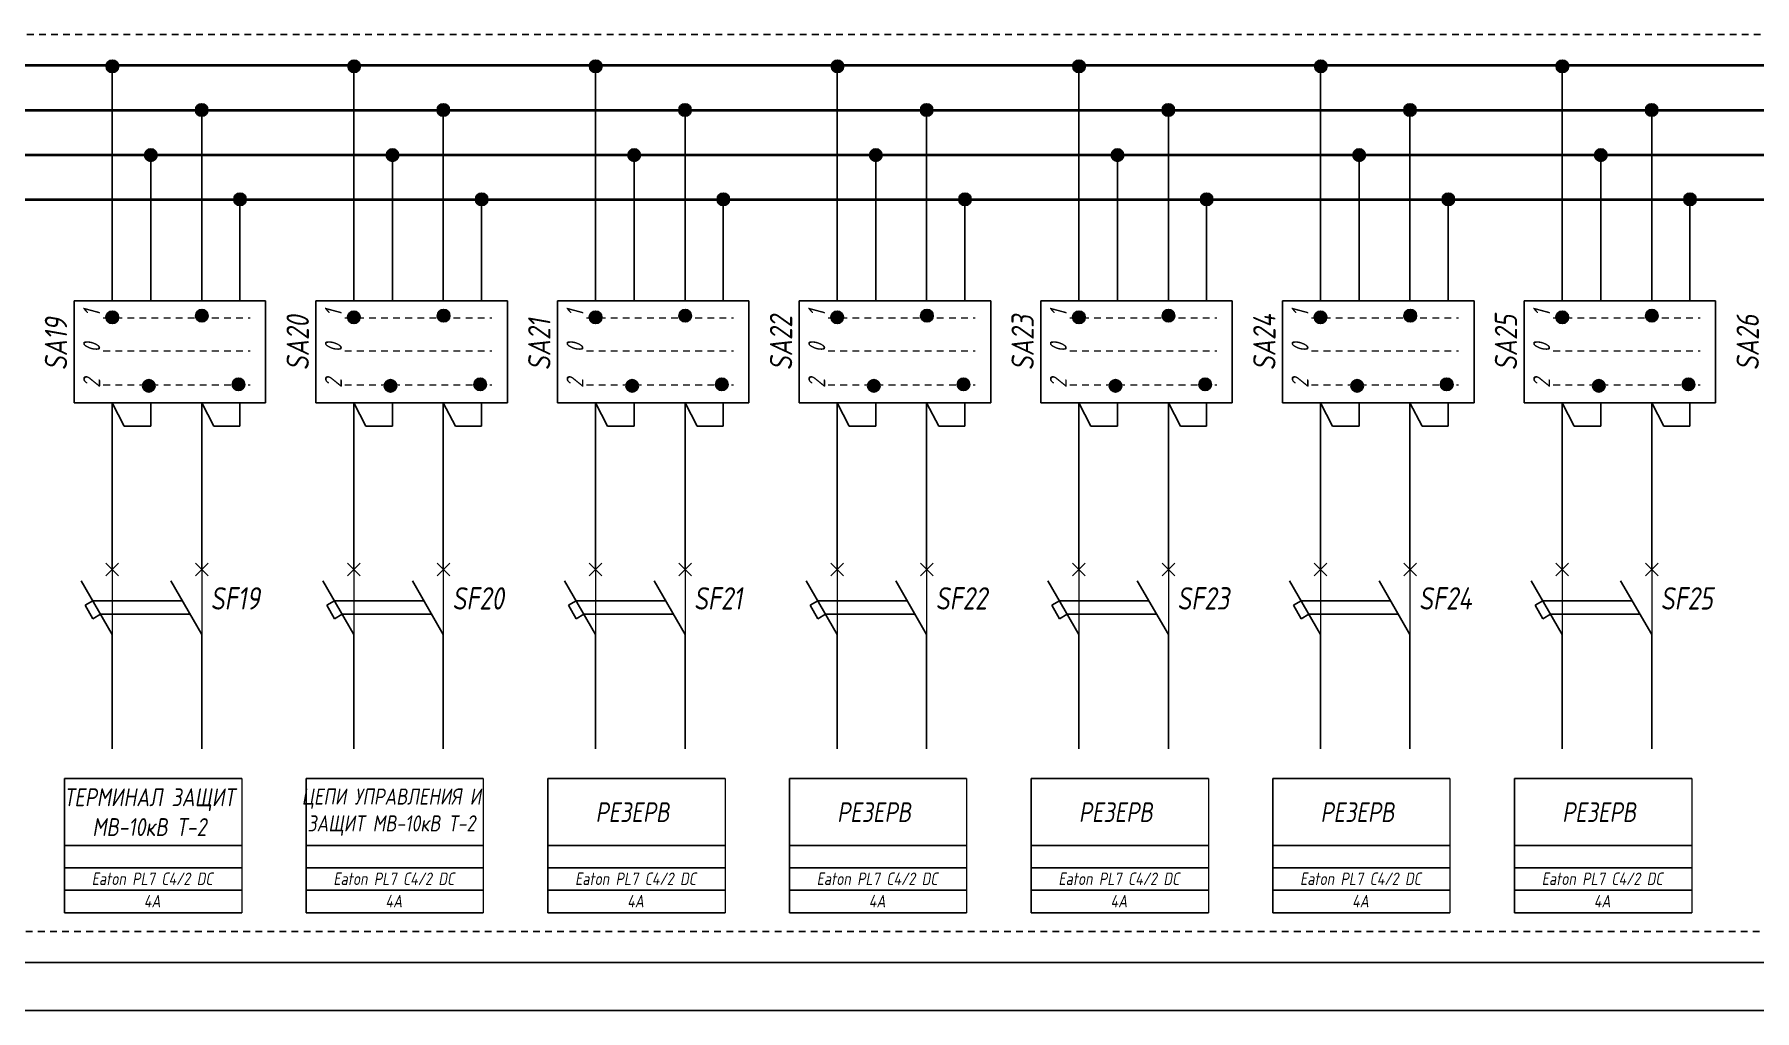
# Model space of a CAD drawing. Header units: millimetres. Extents: x 9 to 2240, y -207 to 4598.
# Drawn here: x 1676.8 to 1869.1, y 4023.9 to 4133.1 of the extents above; entities that cross this region are included whole.
import ezdxf

# ---------------------------------------------------------------- set-up
doc = ezdxf.new("R2010")
doc.units = ezdxf.units.MM
doc.linetypes.add('JIS_02_0.7', pattern=[1.35, 0.75, -0.6])
doc.layers.add('Разрывы', color=10, linetype='Continuous')
doc.styles.add('eskdw', font='', dxfattribs={"oblique": 10})
doc.styles.add('GOST', font='', dxfattribs={"oblique": 10, "height": 2.5})
doc.styles.get("Standard").update_dxf_attribs({"font": '', "oblique": 10, "height": 2.5})
doc.styles.add('Гост', font='', dxfattribs={"oblique": 10, "height": 1.4})
doc.styles.get('eskdw').set_extended_font_data('GOST type A')
doc.styles.get('GOST').set_extended_font_data('GOST type A')
doc.styles.get('Standard').set_extended_font_data('GOST type A')
doc.styles.get('Гост').set_extended_font_data('GOST type A')

msp = doc.modelspace()

# ---------------------------------------------------------------- hatches: boundary and pattern name
for points in [[(1686.25, 4129.56, 1), (1684.85, 4129.56, 1)], [(1686.25, 4129.56, 1), (1684.85, 4129.56, 1)], [(1713.27, 4129.56, 1), (1711.87, 4129.56, 1)], [(1713.27, 4129.56, 1), (1711.87, 4129.56, 1)], [(1740.28, 4129.56, 1), (1738.88, 4129.56, 1)], [(1740.28, 4129.56, 1), (1738.88, 4129.56, 1)], [(1767.3, 4129.56, 1), (1765.9, 4129.56, 1)], [(1767.3, 4129.56, 1), (1765.9, 4129.56, 1)], [(1794.31, 4129.56, 1), (1792.91, 4129.56, 1)], [(1794.31, 4129.56, 1), (1792.91, 4129.56, 1)], [(1821.33, 4129.56, 1), (1819.93, 4129.56, 1)], [(1821.33, 4129.56, 1), (1819.93, 4129.56, 1)], [(1848.34, 4129.56, 1), (1846.94, 4129.56, 1)], [(1848.34, 4129.56, 1), (1846.94, 4129.56, 1)], [(1696.23, 4124.67, 1), (1694.83, 4124.67, 1)], [(1696.23, 4124.67, 1), (1694.83, 4124.67, 1)], [(1723.24, 4124.67, 1), (1721.84, 4124.67, 1)], [(1723.24, 4124.67, 1), (1721.84, 4124.67, 1)], [(1750.26, 4124.67, 1), (1748.86, 4124.67, 1)], [(1750.26, 4124.67, 1), (1748.86, 4124.67, 1)], [(1777.27, 4124.67, 1), (1775.87, 4124.67, 1)], [(1777.27, 4124.67, 1), (1775.87, 4124.67, 1)], [(1804.29, 4124.67, 1), (1802.89, 4124.67, 1)], [(1804.29, 4124.67, 1), (1802.89, 4124.67, 1)], [(1831.3, 4124.67, 1), (1829.9, 4124.67, 1)], [(1831.3, 4124.67, 1), (1829.9, 4124.67, 1)], [(1858.32, 4124.67, 1), (1856.92, 4124.67, 1)], [(1858.32, 4124.67, 1), (1856.92, 4124.67, 1)], [(1690.54, 4119.63, 1), (1689.14, 4119.63, 1)], [(1690.54, 4119.63, 1), (1689.14, 4119.63, 1)], [(1717.56, 4119.63, 1), (1716.16, 4119.63, 1)], [(1717.56, 4119.63, 1), (1716.16, 4119.63, 1)], [(1744.57, 4119.63, 1), (1743.17, 4119.63, 1)], [(1744.57, 4119.63, 1), (1743.17, 4119.63, 1)], [(1771.59, 4119.63, 1), (1770.19, 4119.63, 1)], [(1771.59, 4119.63, 1), (1770.19, 4119.63, 1)], [(1798.6, 4119.63, 1), (1797.2, 4119.63, 1)], [(1798.6, 4119.63, 1), (1797.2, 4119.63, 1)], [(1825.62, 4119.63, 1), (1824.22, 4119.63, 1)], [(1825.62, 4119.63, 1), (1824.22, 4119.63, 1)], [(1852.63, 4119.63, 1), (1851.23, 4119.63, 1)], [(1852.63, 4119.63, 1), (1851.23, 4119.63, 1)], [(1700.51, 4114.68, 1), (1699.11, 4114.68, 1)], [(1700.51, 4114.68, 1), (1699.11, 4114.68, 1)], [(1727.52, 4114.68, 1), (1726.12, 4114.68, 1)], [(1727.52, 4114.68, 1), (1726.12, 4114.68, 1)], [(1754.54, 4114.68, 1), (1753.14, 4114.68, 1)], [(1754.54, 4114.68, 1), (1753.14, 4114.68, 1)], [(1781.55, 4114.68, 1), (1780.15, 4114.68, 1)], [(1781.55, 4114.68, 1), (1780.15, 4114.68, 1)], [(1808.57, 4114.68, 1), (1807.17, 4114.68, 1)], [(1808.57, 4114.68, 1), (1807.17, 4114.68, 1)], [(1835.58, 4114.68, 1), (1834.18, 4114.68, 1)], [(1835.58, 4114.68, 1), (1834.18, 4114.68, 1)], [(1862.6, 4114.68, 1), (1861.2, 4114.68, 1)], [(1862.6, 4114.68, 1), (1861.2, 4114.68, 1)], [(1685.53, 4102.19, 1), (1685.53, 4100.79, 1)], [(1685.53, 4102.19, 1), (1685.53, 4100.79, 1)], [(1685.53, 4102.19, 1), (1685.53, 4100.79, 1)], [(1695.55, 4102.37, 1), (1695.55, 4100.97, 1)], [(1695.55, 4102.37, 1), (1695.55, 4100.97, 1)], [(1695.55, 4102.37, 1), (1695.55, 4100.97, 1)], [(1712.54, 4102.19, 1), (1712.54, 4100.79, 1)], [(1712.54, 4102.19, 1), (1712.54, 4100.79, 1)], [(1712.54, 4102.19, 1), (1712.54, 4100.79, 1)], [(1722.57, 4102.37, 1), (1722.57, 4100.97, 1)], [(1722.57, 4102.37, 1), (1722.57, 4100.97, 1)], [(1722.57, 4102.37, 1), (1722.57, 4100.97, 1)], [(1739.56, 4102.19, 1), (1739.56, 4100.79, 1)], [(1739.56, 4102.19, 1), (1739.56, 4100.79, 1)], [(1739.56, 4102.19, 1), (1739.56, 4100.79, 1)], [(1749.58, 4102.37, 1), (1749.58, 4100.97, 1)], [(1749.58, 4102.37, 1), (1749.58, 4100.97, 1)], [(1749.58, 4102.37, 1), (1749.58, 4100.97, 1)], [(1766.57, 4102.19, 1), (1766.57, 4100.79, 1)], [(1766.57, 4102.19, 1), (1766.57, 4100.79, 1)], [(1766.57, 4102.19, 1), (1766.57, 4100.79, 1)], [(1776.6, 4102.37, 1), (1776.6, 4100.97, 1)], [(1776.6, 4102.37, 1), (1776.6, 4100.97, 1)], [(1776.6, 4102.37, 1), (1776.6, 4100.97, 1)], [(1793.59, 4102.19, 1), (1793.59, 4100.79, 1)], [(1793.59, 4102.19, 1), (1793.59, 4100.79, 1)], [(1793.59, 4102.19, 1), (1793.59, 4100.79, 1)], [(1803.61, 4102.37, 1), (1803.61, 4100.97, 1)], [(1803.61, 4102.37, 1), (1803.61, 4100.97, 1)], [(1803.61, 4102.37, 1), (1803.61, 4100.97, 1)], [(1820.6, 4102.19, 1), (1820.6, 4100.79, 1)], [(1820.6, 4102.19, 1), (1820.6, 4100.79, 1)], [(1820.6, 4102.19, 1), (1820.6, 4100.79, 1)], [(1830.63, 4102.37, 1), (1830.63, 4100.97, 1)], [(1830.63, 4102.37, 1), (1830.63, 4100.97, 1)], [(1830.63, 4102.37, 1), (1830.63, 4100.97, 1)], [(1847.62, 4102.19, 1), (1847.62, 4100.79, 1)], [(1847.62, 4102.19, 1), (1847.62, 4100.79, 1)], [(1847.62, 4102.19, 1), (1847.62, 4100.79, 1)], [(1857.64, 4102.37, 1), (1857.64, 4100.97, 1)], [(1857.64, 4102.37, 1), (1857.64, 4100.97, 1)], [(1857.64, 4102.37, 1), (1857.64, 4100.97, 1)], [(1689.62, 4094.52, 1), (1689.62, 4093.12, 1)], [(1689.62, 4094.52, 1), (1689.62, 4093.12, 1)], [(1689.62, 4094.52, 1), (1689.62, 4093.12, 1)], [(1699.64, 4094.69, 1), (1699.64, 4093.29, 1)], [(1699.64, 4094.69, 1), (1699.64, 4093.29, 1)], [(1699.64, 4094.69, 1), (1699.64, 4093.29, 1)], [(1716.63, 4094.52, 1), (1716.63, 4093.12, 1)], [(1716.63, 4094.52, 1), (1716.63, 4093.12, 1)], [(1716.63, 4094.52, 1), (1716.63, 4093.12, 1)], [(1726.66, 4094.69, 1), (1726.66, 4093.29, 1)], [(1726.66, 4094.69, 1), (1726.66, 4093.29, 1)], [(1726.66, 4094.69, 1), (1726.66, 4093.29, 1)], [(1743.65, 4094.52, 1), (1743.65, 4093.12, 1)], [(1743.65, 4094.52, 1), (1743.65, 4093.12, 1)], [(1743.65, 4094.52, 1), (1743.65, 4093.12, 1)], [(1753.67, 4094.69, 1), (1753.67, 4093.29, 1)], [(1753.67, 4094.69, 1), (1753.67, 4093.29, 1)], [(1753.67, 4094.69, 1), (1753.67, 4093.29, 1)], [(1770.66, 4094.52, 1), (1770.66, 4093.12, 1)], [(1770.66, 4094.52, 1), (1770.66, 4093.12, 1)], [(1770.66, 4094.52, 1), (1770.66, 4093.12, 1)], [(1780.69, 4094.69, 1), (1780.69, 4093.29, 1)], [(1780.69, 4094.69, 1), (1780.69, 4093.29, 1)], [(1780.69, 4094.69, 1), (1780.69, 4093.29, 1)], [(1797.68, 4094.52, 1), (1797.68, 4093.12, 1)], [(1797.68, 4094.52, 1), (1797.68, 4093.12, 1)], [(1797.68, 4094.52, 1), (1797.68, 4093.12, 1)], [(1807.7, 4094.69, 1), (1807.7, 4093.29, 1)], [(1807.7, 4094.69, 1), (1807.7, 4093.29, 1)], [(1807.7, 4094.69, 1), (1807.7, 4093.29, 1)], [(1824.69, 4094.52, 1), (1824.69, 4093.12, 1)], [(1824.69, 4094.52, 1), (1824.69, 4093.12, 1)], [(1824.69, 4094.52, 1), (1824.69, 4093.12, 1)], [(1834.71, 4094.69, 1), (1834.71, 4093.29, 1)], [(1834.71, 4094.69, 1), (1834.71, 4093.29, 1)], [(1834.71, 4094.69, 1), (1834.71, 4093.29, 1)], [(1851.71, 4094.52, 1), (1851.71, 4093.12, 1)], [(1851.71, 4094.52, 1), (1851.71, 4093.12, 1)], [(1851.71, 4094.52, 1), (1851.71, 4093.12, 1)], [(1861.73, 4094.69, 1), (1861.73, 4093.29, 1)], [(1861.73, 4094.69, 1), (1861.73, 4093.29, 1)], [(1861.73, 4094.69, 1), (1861.73, 4093.29, 1)]]:
    msp.add_hatch(color=256).paths.add_polyline_path(points)

# ---------------------------------------------------------------- linework, layer by layer
at = {"linetype": 'JIS_02_0.7'}
for p, q in [((1927.85, 4133.13), (1171.84, 4133.13)), ((1172.33, 4032.81), (2075.97, 4032.81))]:
    msp.add_line(p, q, dxfattribs=at)
at = {"lineweight": 40}
for p, q in [((1191.57, 4129.67), (2065.66, 4129.67)), ((1191.57, 4124.67), (2065.66, 4124.67)), ((1191.57, 4119.67), (2065.66, 4119.67)), ((1191.57, 4114.67), (2065.66, 4114.67))]:
    msp.add_line(p, q, dxfattribs=at)
for p, q in [((1685.53, 4103.32), (1685.53, 4129.67)), ((1712.54, 4103.32), (1712.54, 4129.67)), ((1739.56, 4103.32), (1739.56, 4129.67)), ((1766.57, 4103.32), (1766.57, 4129.67)), ((1793.59, 4103.32), (1793.59, 4129.67)), ((1820.6, 4103.32), (1820.6, 4129.67)), ((1847.62, 4103.32), (1847.62, 4129.67)), ((1695.53, 4103.38), (1695.53, 4124.73)), ((1722.54, 4103.38), (1722.54, 4124.73)), ((1749.56, 4103.38), (1749.56, 4124.73)), ((1776.57, 4103.38), (1776.57, 4124.73)), ((1803.59, 4103.38), (1803.59, 4124.73)), ((1830.6, 4103.38), (1830.6, 4124.73)), ((1857.62, 4103.38), (1857.62, 4124.73)), ((1689.84, 4103.32), (1689.84, 4119.67)), ((1716.86, 4103.32), (1716.86, 4119.67)), ((1743.87, 4103.32), (1743.87, 4119.67)), ((1770.89, 4103.32), (1770.89, 4119.67)), ((1797.9, 4103.32), (1797.9, 4119.67)), ((1824.92, 4103.32), (1824.92, 4119.67)), ((1851.93, 4103.32), (1851.93, 4119.67)), ((1699.81, 4103.32), (1699.81, 4114.67)), ((1726.82, 4103.32), (1726.82, 4114.67)), ((1753.84, 4103.32), (1753.84, 4114.67)), ((1780.85, 4103.32), (1780.85, 4114.67)), ((1807.87, 4103.32), (1807.87, 4114.67)), ((1834.88, 4103.32), (1834.88, 4114.67)), ((1861.9, 4103.32), (1861.9, 4114.67)), ((1681.29, 4103.32), (1702.68, 4103.32)), ((1681.29, 4091.93), (1681.29, 4103.32)), ((1702.68, 4103.32), (1702.68, 4091.93)), ((1708.3, 4103.32), (1729.7, 4103.32)), ((1708.3, 4091.93), (1708.3, 4103.32)), ((1729.7, 4103.32), (1729.7, 4091.93)), ((1735.32, 4103.32), (1756.71, 4103.32)), ((1735.32, 4091.93), (1735.32, 4103.32)), ((1756.71, 4103.32), (1756.71, 4091.93)), ((1756.71, 4103.32), (1756.71, 4091.93)), ((1762.33, 4103.32), (1783.73, 4103.32)), ((1762.33, 4091.93), (1762.33, 4103.32)), ((1783.73, 4103.32), (1783.73, 4091.93)), ((1789.35, 4103.32), (1810.74, 4103.32)), ((1789.35, 4091.93), (1789.35, 4103.32)), ((1810.74, 4103.32), (1810.74, 4091.93)), ((1816.36, 4103.32), (1837.76, 4103.32)), ((1816.36, 4091.93), (1816.36, 4103.32)), ((1837.76, 4103.32), (1837.76, 4091.93)), ((1843.37, 4103.32), (1864.77, 4103.32)), ((1843.37, 4091.93), (1843.37, 4103.32)), ((1864.77, 4103.32), (1864.77, 4091.93)), ((1685.53, 4091.93), (1681.29, 4091.93)), ((1702.68, 4091.93), (1685.53, 4091.93)), ((1685.53, 4091.93), (1685.53, 4073.27)), ((1685.53, 4091.93), (1686.87, 4089.3)), ((1689.84, 4091.93), (1689.84, 4089.3)), ((1695.53, 4091.93), (1695.53, 4073.27)), ((1695.53, 4091.93), (1696.87, 4089.3)), ((1699.81, 4091.93), (1699.81, 4089.3)), ((1712.54, 4091.93), (1708.3, 4091.93)), ((1729.7, 4091.93), (1712.54, 4091.93)), ((1712.54, 4091.93), (1712.54, 4073.27)), ((1712.54, 4091.93), (1713.89, 4089.3)), ((1716.86, 4091.93), (1716.86, 4089.3)), ((1722.54, 4091.93), (1722.54, 4073.27)), ((1722.54, 4091.93), (1723.89, 4089.3)), ((1726.82, 4091.93), (1726.82, 4089.3)), ((1739.56, 4091.93), (1735.32, 4091.93)), ((1756.71, 4091.93), (1739.56, 4091.93)), ((1739.56, 4091.93), (1739.56, 4073.27)), ((1739.56, 4091.93), (1740.9, 4089.3)), ((1743.87, 4091.93), (1743.87, 4089.3)), ((1749.56, 4091.93), (1749.56, 4073.27)), ((1749.56, 4091.93), (1750.9, 4089.3)), ((1753.84, 4091.93), (1753.84, 4089.3)), ((1766.57, 4091.93), (1762.33, 4091.93)), ((1783.73, 4091.93), (1766.57, 4091.93)), ((1766.57, 4091.93), (1766.57, 4073.27)), ((1766.57, 4091.93), (1767.92, 4089.3)), ((1770.89, 4091.93), (1770.89, 4089.3)), ((1776.57, 4091.93), (1776.57, 4073.27)), ((1776.57, 4091.93), (1777.92, 4089.3)), ((1780.85, 4091.93), (1780.85, 4089.3)), ((1793.59, 4091.93), (1789.35, 4091.93)), ((1810.74, 4091.93), (1793.59, 4091.93)), ((1793.59, 4091.93), (1793.59, 4073.27)), ((1793.59, 4091.93), (1794.93, 4089.3)), ((1797.9, 4091.93), (1797.9, 4089.3)), ((1803.59, 4091.93), (1803.59, 4073.27)), ((1803.59, 4091.93), (1804.93, 4089.3)), ((1807.87, 4091.93), (1807.87, 4089.3)), ((1820.6, 4091.93), (1816.36, 4091.93)), ((1837.76, 4091.93), (1820.6, 4091.93)), ((1820.6, 4091.93), (1820.6, 4073.27)), ((1820.6, 4091.93), (1821.95, 4089.3)), ((1824.92, 4091.93), (1824.92, 4089.3)), ((1830.6, 4091.93), (1830.6, 4073.27)), ((1830.6, 4091.93), (1831.95, 4089.3)), ((1834.88, 4091.93), (1834.88, 4089.3)), ((1847.62, 4091.93), (1843.37, 4091.93)), ((1864.77, 4091.93), (1847.62, 4091.93)), ((1847.62, 4091.93), (1847.62, 4073.27)), ((1847.62, 4091.93), (1848.96, 4089.3)), ((1851.93, 4091.93), (1851.93, 4089.3)), ((1857.62, 4091.93), (1857.62, 4073.27)), ((1857.62, 4091.93), (1858.96, 4089.3)), ((1861.9, 4091.93), (1861.9, 4089.3)), ((1686.87, 4089.3), (1689.84, 4089.3)), ((1696.87, 4089.3), (1699.81, 4089.3)), ((1713.89, 4089.3), (1716.86, 4089.3)), ((1723.89, 4089.3), (1726.82, 4089.3)), ((1740.9, 4089.3), (1743.87, 4089.3)), ((1750.9, 4089.3), (1753.84, 4089.3)), ((1767.92, 4089.3), (1770.89, 4089.3)), ((1777.92, 4089.3), (1780.85, 4089.3)), ((1794.93, 4089.3), (1797.9, 4089.3)), ((1804.93, 4089.3), (1807.87, 4089.3)), ((1821.95, 4089.3), (1824.92, 4089.3)), ((1831.95, 4089.3), (1834.88, 4089.3)), ((1848.96, 4089.3), (1851.93, 4089.3)), ((1858.96, 4089.3), (1861.9, 4089.3)), ((1684.82, 4072.56), (1686.24, 4073.98)), ((1686.24, 4072.56), (1684.82, 4073.98)), ((1694.82, 4072.56), (1696.24, 4073.98)), ((1696.24, 4072.56), (1694.82, 4073.98)), ((1711.84, 4072.56), (1713.25, 4073.98)), ((1713.25, 4072.56), (1711.84, 4073.98)), ((1721.84, 4072.56), (1723.25, 4073.98)), ((1723.25, 4072.56), (1721.84, 4073.98)), ((1738.85, 4072.56), (1740.27, 4073.98)), ((1740.27, 4072.56), (1738.85, 4073.98)), ((1748.85, 4072.56), (1750.27, 4073.98)), ((1750.27, 4072.56), (1748.85, 4073.98)), ((1765.87, 4072.56), (1767.28, 4073.98)), ((1767.28, 4072.56), (1765.87, 4073.98)), ((1775.87, 4072.56), (1777.28, 4073.98)), ((1777.28, 4072.56), (1775.87, 4073.98)), ((1792.88, 4072.56), (1794.3, 4073.98)), ((1794.3, 4072.56), (1792.88, 4073.98)), ((1802.88, 4072.56), (1804.3, 4073.98)), ((1804.3, 4072.56), (1802.88, 4073.98)), ((1819.9, 4072.56), (1821.31, 4073.98)), ((1821.31, 4072.56), (1819.9, 4073.98)), ((1829.9, 4072.56), (1831.31, 4073.98)), ((1831.31, 4072.56), (1829.9, 4073.98)), ((1846.91, 4072.56), (1848.33, 4073.98)), ((1848.33, 4072.56), (1846.91, 4073.98)), ((1856.91, 4072.56), (1858.33, 4073.98)), ((1858.33, 4072.56), (1856.91, 4073.98)), ((1685.53, 4066.03), (1682.07, 4072.03)), ((1695.53, 4066.03), (1692.07, 4072.03)), ((1712.54, 4066.03), (1709.08, 4072.03)), ((1722.54, 4066.03), (1719.08, 4072.03)), ((1739.56, 4066.03), (1736.1, 4072.03)), ((1749.56, 4066.03), (1746.1, 4072.03)), ((1766.57, 4066.03), (1763.11, 4072.03)), ((1776.57, 4066.03), (1773.11, 4072.03)), ((1793.59, 4066.03), (1790.12, 4072.03)), ((1803.59, 4066.03), (1800.12, 4072.03)), ((1820.6, 4066.03), (1817.14, 4072.03)), ((1830.6, 4066.03), (1827.14, 4072.03)), ((1847.62, 4066.03), (1844.15, 4072.03)), ((1857.62, 4066.03), (1854.15, 4072.03)), ((1683.36, 4069.78), (1682.5, 4069.28)), ((1683.36, 4067.78), (1682.5, 4069.28)), ((1682.93, 4070.53), (1682.93, 4070.53)), ((1682.93, 4070.53), (1682.93, 4070.53)), ((1683.36, 4069.78), (1693.36, 4069.78)), ((1692.93, 4070.53), (1692.93, 4070.53)), ((1710.38, 4069.78), (1709.51, 4069.28)), ((1710.38, 4067.78), (1709.51, 4069.28)), ((1709.95, 4070.53), (1709.95, 4070.53)), ((1709.95, 4070.53), (1709.95, 4070.53)), ((1710.38, 4069.78), (1720.38, 4069.78)), ((1719.95, 4070.53), (1719.95, 4070.53)), ((1737.39, 4069.78), (1736.53, 4069.28)), ((1737.39, 4067.78), (1736.53, 4069.28)), ((1736.96, 4070.53), (1736.96, 4070.53)), ((1736.96, 4070.53), (1736.96, 4070.53)), ((1737.39, 4069.78), (1747.39, 4069.78)), ((1746.96, 4070.53), (1746.96, 4070.53)), ((1764.41, 4069.78), (1763.54, 4069.28)), ((1764.41, 4067.78), (1763.54, 4069.28)), ((1763.98, 4070.53), (1763.98, 4070.53)), ((1763.98, 4070.53), (1763.98, 4070.53)), ((1764.41, 4069.78), (1774.41, 4069.78)), ((1773.98, 4070.53), (1773.98, 4070.53)), ((1791.42, 4069.78), (1790.56, 4069.28)), ((1791.42, 4067.78), (1790.56, 4069.28)), ((1790.99, 4070.53), (1790.99, 4070.53)), ((1790.99, 4070.53), (1790.99, 4070.53)), ((1791.42, 4069.78), (1801.42, 4069.78)), ((1800.99, 4070.53), (1800.99, 4070.53)), ((1818.44, 4069.78), (1817.57, 4069.28)), ((1818.44, 4067.78), (1817.57, 4069.28)), ((1818.01, 4070.53), (1818.01, 4070.53)), ((1818.01, 4070.53), (1818.01, 4070.53)), ((1818.44, 4069.78), (1828.44, 4069.78)), ((1828.01, 4070.53), (1828.01, 4070.53)), ((1845.45, 4069.78), (1844.59, 4069.28)), ((1845.45, 4067.78), (1844.59, 4069.28)), ((1845.02, 4070.53), (1845.02, 4070.53)), ((1845.02, 4070.53), (1845.02, 4070.53)), ((1845.45, 4069.78), (1855.45, 4069.78)), ((1855.02, 4070.53), (1855.02, 4070.53)), ((1684.23, 4068.28), (1683.36, 4067.78)), ((1684.23, 4068.28), (1694.23, 4068.28)), ((1711.25, 4068.28), (1710.38, 4067.78)), ((1711.25, 4068.28), (1721.25, 4068.28)), ((1738.26, 4068.28), (1737.39, 4067.78)), ((1738.26, 4068.28), (1748.26, 4068.28)), ((1765.28, 4068.28), (1764.41, 4067.78)), ((1765.28, 4068.28), (1775.28, 4068.28)), ((1792.29, 4068.28), (1791.42, 4067.78)), ((1792.29, 4068.28), (1802.29, 4068.28)), ((1819.3, 4068.28), (1818.44, 4067.78)), ((1819.3, 4068.28), (1829.3, 4068.28)), ((1846.32, 4068.28), (1845.45, 4067.78)), ((1846.32, 4068.28), (1856.32, 4068.28)), ((1685.53, 4066.03), (1685.53, 4053.24)), ((1695.53, 4066.03), (1695.53, 4053.24)), ((1712.54, 4066.03), (1712.54, 4053.24)), ((1722.54, 4066.03), (1722.54, 4053.24)), ((1739.56, 4066.03), (1739.56, 4053.24)), ((1749.56, 4066.03), (1749.56, 4053.24)), ((1766.57, 4066.03), (1766.57, 4053.24)), ((1776.57, 4066.03), (1776.57, 4053.24)), ((1793.59, 4066.03), (1793.59, 4053.24)), ((1803.59, 4066.03), (1803.59, 4053.24)), ((1820.6, 4066.03), (1820.6, 4053.24)), ((1830.6, 4066.03), (1830.6, 4053.24)), ((1847.62, 4066.03), (1847.62, 4053.24)), ((1857.62, 4066.03), (1857.62, 4053.24)), ((1680.19, 4049.9), (1700, 4049.9)), ((1680.19, 4034.9), (1680.19, 4049.9)), ((1707.2, 4049.9), (1727.01, 4049.9)), ((1707.2, 4034.9), (1707.2, 4049.9)), ((1734.22, 4049.9), (1754.03, 4049.9)), ((1734.22, 4034.9), (1734.22, 4049.9)), ((1761.23, 4049.9), (1781.04, 4049.9)), ((1761.23, 4034.9), (1761.23, 4049.9)), ((1788.25, 4049.9), (1808.06, 4049.9)), ((1788.25, 4034.9), (1788.25, 4049.9)), ((1815.26, 4049.9), (1835.07, 4049.9)), ((1815.26, 4034.9), (1815.26, 4049.9)), ((1842.28, 4049.9), (1862.09, 4049.9)), ((1842.28, 4034.9), (1842.28, 4049.9)), ((1680.19, 4042.4), (1700, 4042.4)), ((1707.2, 4042.4), (1727.01, 4042.4)), ((1734.22, 4042.4), (1754.03, 4042.4)), ((1761.23, 4042.4), (1781.04, 4042.4)), ((1788.25, 4042.4), (1808.06, 4042.4)), ((1815.26, 4042.4), (1835.07, 4042.4)), ((1842.28, 4042.4), (1862.09, 4042.4)), ((1680.19, 4039.9), (1700, 4039.9)), ((1707.2, 4039.9), (1727.01, 4039.9)), ((1734.22, 4039.9), (1754.03, 4039.9)), ((1761.23, 4039.9), (1781.04, 4039.9)), ((1788.25, 4039.9), (1808.06, 4039.9)), ((1815.26, 4039.9), (1835.07, 4039.9)), ((1842.28, 4039.9), (1862.09, 4039.9)), ((1680.19, 4037.4), (1700, 4037.4)), ((1707.2, 4037.4), (1727.01, 4037.4)), ((1734.22, 4037.4), (1754.03, 4037.4)), ((1761.23, 4037.4), (1781.04, 4037.4)), ((1788.25, 4037.4), (1808.06, 4037.4)), ((1815.26, 4037.4), (1835.07, 4037.4)), ((1842.28, 4037.4), (1862.09, 4037.4)), ((1680.19, 4034.9), (1700, 4034.9)), ((1680.19, 4034.9), (1700, 4034.9)), ((1707.2, 4034.9), (1727.01, 4034.9)), ((1707.2, 4034.9), (1727.01, 4034.9)), ((1734.22, 4034.9), (1754.03, 4034.9)), ((1734.22, 4034.9), (1754.03, 4034.9)), ((1761.23, 4034.9), (1781.04, 4034.9)), ((1761.23, 4034.9), (1781.04, 4034.9)), ((1788.25, 4034.9), (1808.06, 4034.9)), ((1788.25, 4034.9), (1808.06, 4034.9)), ((1815.26, 4034.9), (1835.07, 4034.9)), ((1815.26, 4034.9), (1835.07, 4034.9)), ((1842.28, 4034.9), (1862.09, 4034.9)), ((1842.28, 4034.9), (1862.09, 4034.9)), ((1167.52, 4029.31), (2092.74, 4029.31)), ((1147.52, 4023.95), (2240.14, 4023.95))]:
    msp.add_line(p, q)
at = {"linetype": 'JIS_02_0.7', "lineweight": 15}
for p, q in [((1684.53, 4101.42), (1700.96, 4101.42)), ((1711.54, 4101.42), (1727.98, 4101.42)), ((1738.56, 4101.42), (1754.99, 4101.42)), ((1765.57, 4101.42), (1782.01, 4101.42)), ((1792.59, 4101.42), (1809.02, 4101.42)), ((1819.6, 4101.42), (1836.04, 4101.42)), ((1846.62, 4101.42), (1863.05, 4101.42)), ((1684.53, 4097.72), (1700.96, 4097.72)), ((1711.54, 4097.72), (1727.98, 4097.72)), ((1738.56, 4097.72), (1754.99, 4097.72)), ((1765.57, 4097.72), (1782.01, 4097.72)), ((1792.59, 4097.72), (1809.02, 4097.72)), ((1819.6, 4097.72), (1836.04, 4097.72)), ((1846.62, 4097.72), (1863.05, 4097.72)), ((1684.53, 4093.93), (1700.96, 4093.93)), ((1711.54, 4093.93), (1727.98, 4093.93)), ((1738.56, 4093.93), (1754.99, 4093.93)), ((1765.57, 4093.93), (1782.01, 4093.93)), ((1792.59, 4093.93), (1809.02, 4093.93)), ((1819.6, 4093.93), (1836.04, 4093.93)), ((1846.62, 4093.93), (1863.05, 4093.93))]:
    msp.add_line(p, q, dxfattribs=at)
at = {"lineweight": 9}
for p, q in [((1700, 4049.9), (1700, 4034.9)), ((1700, 4049.9), (1700, 4034.9)), ((1727.01, 4049.9), (1727.01, 4034.9)), ((1727.01, 4049.9), (1727.01, 4034.9)), ((1754.03, 4049.9), (1754.03, 4034.9)), ((1754.03, 4049.9), (1754.03, 4034.9)), ((1781.04, 4049.9), (1781.04, 4034.9)), ((1781.04, 4049.9), (1781.04, 4034.9)), ((1808.06, 4049.9), (1808.06, 4034.9)), ((1808.06, 4049.9), (1808.06, 4034.9)), ((1835.07, 4049.9), (1835.07, 4034.9)), ((1835.07, 4049.9), (1835.07, 4034.9)), ((1862.09, 4049.9), (1862.09, 4034.9)), ((1862.09, 4049.9), (1862.09, 4034.9))]:
    msp.add_line(p, q, dxfattribs=at)
for centre in [(1685.55, 4129.56), (1685.55, 4129.56), (1712.57, 4129.56), (1712.57, 4129.56), (1739.58, 4129.56), (1739.58, 4129.56), (1766.6, 4129.56), (1766.6, 4129.56), (1793.61, 4129.56), (1793.61, 4129.56), (1820.63, 4129.56), (1820.63, 4129.56), (1847.64, 4129.56), (1847.64, 4129.56), (1695.53, 4124.67), (1695.53, 4124.67), (1722.54, 4124.67), (1722.54, 4124.67), (1749.56, 4124.67), (1749.56, 4124.67), (1776.57, 4124.67), (1776.57, 4124.67), (1803.59, 4124.67), (1803.59, 4124.67), (1830.6, 4124.67), (1830.6, 4124.67), (1857.62, 4124.67), (1857.62, 4124.67), (1689.84, 4119.63), (1689.84, 4119.63), (1716.86, 4119.63), (1716.86, 4119.63), (1743.87, 4119.63), (1743.87, 4119.63), (1770.89, 4119.63), (1770.89, 4119.63), (1797.9, 4119.63), (1797.9, 4119.63), (1824.92, 4119.63), (1824.92, 4119.63), (1851.93, 4119.63), (1851.93, 4119.63), (1699.81, 4114.68), (1699.81, 4114.68), (1726.82, 4114.68), (1726.82, 4114.68), (1753.84, 4114.68), (1753.84, 4114.68), (1780.85, 4114.68), (1780.85, 4114.68), (1807.87, 4114.68), (1807.87, 4114.68), (1834.88, 4114.68), (1834.88, 4114.68), (1861.9, 4114.68), (1861.9, 4114.68), (1685.53, 4101.49), (1685.53, 4101.49), (1685.53, 4101.49), (1695.55, 4101.67), (1695.55, 4101.67), (1695.55, 4101.67), (1712.54, 4101.49), (1712.54, 4101.49), (1712.54, 4101.49), (1722.57, 4101.67), (1722.57, 4101.67), (1722.57, 4101.67), (1739.56, 4101.49), (1739.56, 4101.49), (1739.56, 4101.49), (1749.58, 4101.67), (1749.58, 4101.67), (1749.58, 4101.67), (1766.57, 4101.49), (1766.57, 4101.49), (1766.57, 4101.49), (1776.6, 4101.67), (1776.6, 4101.67), (1776.6, 4101.67), (1793.59, 4101.49), (1793.59, 4101.49), (1793.59, 4101.49), (1803.61, 4101.67), (1803.61, 4101.67), (1803.61, 4101.67), (1820.6, 4101.49), (1820.6, 4101.49), (1820.6, 4101.49), (1830.63, 4101.67), (1830.63, 4101.67), (1830.63, 4101.67), (1847.62, 4101.49), (1847.62, 4101.49), (1847.62, 4101.49), (1857.64, 4101.67), (1857.64, 4101.67), (1857.64, 4101.67), (1689.62, 4093.82), (1689.62, 4093.82), (1689.62, 4093.82), (1699.64, 4093.99), (1699.64, 4093.99), (1699.64, 4093.99), (1716.63, 4093.82), (1716.63, 4093.82), (1716.63, 4093.82), (1726.66, 4093.99), (1726.66, 4093.99), (1726.66, 4093.99), (1743.65, 4093.82), (1743.65, 4093.82), (1743.65, 4093.82), (1753.67, 4093.99), (1753.67, 4093.99), (1753.67, 4093.99), (1770.66, 4093.82), (1770.66, 4093.82), (1770.66, 4093.82), (1780.69, 4093.99), (1780.69, 4093.99), (1780.69, 4093.99), (1797.68, 4093.82), (1797.68, 4093.82), (1797.68, 4093.82), (1807.7, 4093.99), (1807.7, 4093.99), (1807.7, 4093.99), (1824.69, 4093.82), (1824.69, 4093.82), (1824.69, 4093.82), (1834.71, 4093.99), (1834.71, 4093.99), (1834.71, 4093.99), (1851.71, 4093.82), (1851.71, 4093.82), (1851.71, 4093.82), (1861.73, 4093.99), (1861.73, 4093.99), (1861.73, 4093.99)]:
    msp.add_circle(centre, 0.7)
at = {"layer": 'Разрывы', "lineweight": 13}
for p, q in [((1685.53, 4073.27), (1685.53, 4066.03)), ((1695.53, 4073.27), (1695.53, 4066.03)), ((1712.54, 4073.27), (1712.54, 4066.03)), ((1722.54, 4073.27), (1722.54, 4066.03)), ((1739.56, 4073.27), (1739.56, 4066.03)), ((1749.56, 4073.27), (1749.56, 4066.03)), ((1766.57, 4073.27), (1766.57, 4066.03)), ((1776.57, 4073.27), (1776.57, 4066.03)), ((1793.59, 4073.27), (1793.59, 4066.03)), ((1803.59, 4073.27), (1803.59, 4066.03)), ((1820.6, 4073.27), (1820.6, 4066.03)), ((1830.6, 4073.27), (1830.6, 4066.03)), ((1847.62, 4073.27), (1847.62, 4066.03)), ((1857.62, 4073.27), (1857.62, 4066.03))]:
    msp.add_line(p, q, dxfattribs=at)

# ---------------------------------------------------------------- texts
for s, height, style, oblique, p in [('2   0   1', 1.9, 'eskdw', 15, (1684.18, 4093.58)), ('SА20', 2.5, 'GOST', 10, (1707.51, 4095.54)), ('2   0   1', 1.9, 'eskdw', 15, (1711.2, 4093.58)), ('2   0   1', 1.9, 'eskdw', 15, (1738.21, 4093.58)), ('SА22', 2.5, 'GOST', 10, (1761.54, 4095.54)), ('2   0   1', 1.9, 'eskdw', 15, (1765.23, 4093.58)), ('SА23', 2.5, 'GOST', 10, (1788.55, 4095.54)), ('2   0   1', 1.9, 'eskdw', 15, (1792.24, 4093.58)), ('SА24', 2.5, 'GOST', 10, (1815.57, 4095.54)), ('2   0   1', 1.9, 'eskdw', 15, (1819.26, 4093.58)), ('SА25', 2.5, 'GOST', 10, (1842.58, 4095.54)), ('2   0   1', 1.9, 'eskdw', 15, (1846.27, 4093.58)), ('SА26', 2.5, 'GOST', 10, (1869.6, 4095.54)), ('SА19', 2.5, 'GOST', 10, (1680.49, 4095.54)), ('SА21', 2.5, 'GOST', 10, (1734.52, 4095.54))]:
    msp.add_text(s, height=height, rotation=90, dxfattribs=dict(style=style, oblique=oblique)).set_placement(p)
at = {"style": 'GOST', "oblique": 10}
for s, p in [('SF19', (1696.5, 4068.8)), ('SF20', (1723.52, 4068.8)), ('SF21', (1750.53, 4068.8)), ('SF22', (1777.55, 4068.8)), ('SF23', (1804.56, 4068.8)), ('SF24', (1831.58, 4068.8)), ('SF25', (1858.59, 4068.8))]:
    msp.add_text(s, height=2.5, dxfattribs=at).set_placement(p)
at = {"lineweight": 9, "width": 20, "attachment_point": 5, "style": 'Гост'}
for s, insert, char_height in [('\\pl-0.9;ТЕРМИНАЛ ЗАЩИТ МВ-10кВ Т-2', (1690.13, 4046.14), 2), ('\\pl-0.81;ЦЕПИ УПРАВЛЕНИЯ И ЗАЩИТ МВ-10кВ Т-2', (1717.14, 4046.14), 1.8), ('\\pl-0.99;РЕЗЕРВ', (1744.16, 4046.14), 2.2), ('\\pl-0.99;РЕЗЕРВ', (1771.17, 4046.14), 2.2), ('\\pl-0.99;РЕЗЕРВ', (1798.19, 4046.14), 2.2), ('\\pl-0.99;РЕЗЕРВ', (1825.2, 4046.14), 2.2), ('\\pl-0.99;РЕЗЕРВ', (1852.22, 4046.14), 2.2)]:
    msp.add_mtext(s, dxfattribs=dict(at, insert=insert, char_height=char_height))
at = {"lineweight": 9, "char_height": 1.4, "width": 20, "attachment_point": 5}
for s, insert in [('{\\fGOST 2.304 type A|b0|i0|c0|p34;Eaton PL7 C4/2\\fGOST 2.304 type A|b0|i0|c204|p34; \\fGOST 2.304 type A|b0|i0|c0|p34;DC}', (1690, 4038.69)), ('{\\fGOST 2.304 type A|b0|i0|c0|p34;Eaton PL7 C4/2\\fGOST 2.304 type A|b0|i0|c204|p34; \\fGOST 2.304 type A|b0|i0|c0|p34;DC}', (1717.01, 4038.69)), ('{\\fGOST 2.304 type A|b0|i0|c0|p34;Eaton PL7 C4/2\\fGOST 2.304 type A|b0|i0|c204|p34; \\fGOST 2.304 type A|b0|i0|c0|p34;DC}', (1744.03, 4038.69)), ('{\\fGOST 2.304 type A|b0|i0|c0|p34;Eaton PL7 C4/2\\fGOST 2.304 type A|b0|i0|c204|p34; \\fGOST 2.304 type A|b0|i0|c0|p34;DC}', (1771.04, 4038.69)), ('{\\fGOST 2.304 type A|b0|i0|c0|p34;Eaton PL7 C4/2\\fGOST 2.304 type A|b0|i0|c204|p34; \\fGOST 2.304 type A|b0|i0|c0|p34;DC}', (1798.06, 4038.69)), ('{\\fGOST 2.304 type A|b0|i0|c0|p34;Eaton PL7 C4/2\\fGOST 2.304 type A|b0|i0|c204|p34; \\fGOST 2.304 type A|b0|i0|c0|p34;DC}', (1825.07, 4038.69)), ('{\\fGOST 2.304 type A|b0|i0|c0|p34;Eaton PL7 C4/2\\fGOST 2.304 type A|b0|i0|c204|p34; \\fGOST 2.304 type A|b0|i0|c0|p34;DC}', (1852.09, 4038.69)), ('{\\fGOST 2.304 type A|b0|i0|c204|p34;4А}', (1690, 4036.19)), ('{\\fGOST 2.304 type A|b0|i0|c204|p34;4А}', (1717.01, 4036.19)), ('{\\fGOST 2.304 type A|b0|i0|c204|p34;4А}', (1744.03, 4036.19)), ('{\\fGOST 2.304 type A|b0|i0|c204|p34;4А}', (1771.04, 4036.19)), ('{\\fGOST 2.304 type A|b0|i0|c204|p34;4А}', (1798.06, 4036.19)), ('{\\fGOST 2.304 type A|b0|i0|c204|p34;4А}', (1825.07, 4036.19)), ('{\\fGOST 2.304 type A|b0|i0|c204|p34;4А}', (1852.09, 4036.19))]:
    msp.add_mtext(s, dxfattribs=dict(at, insert=insert))

doc.saveas('drawing.dxf')
